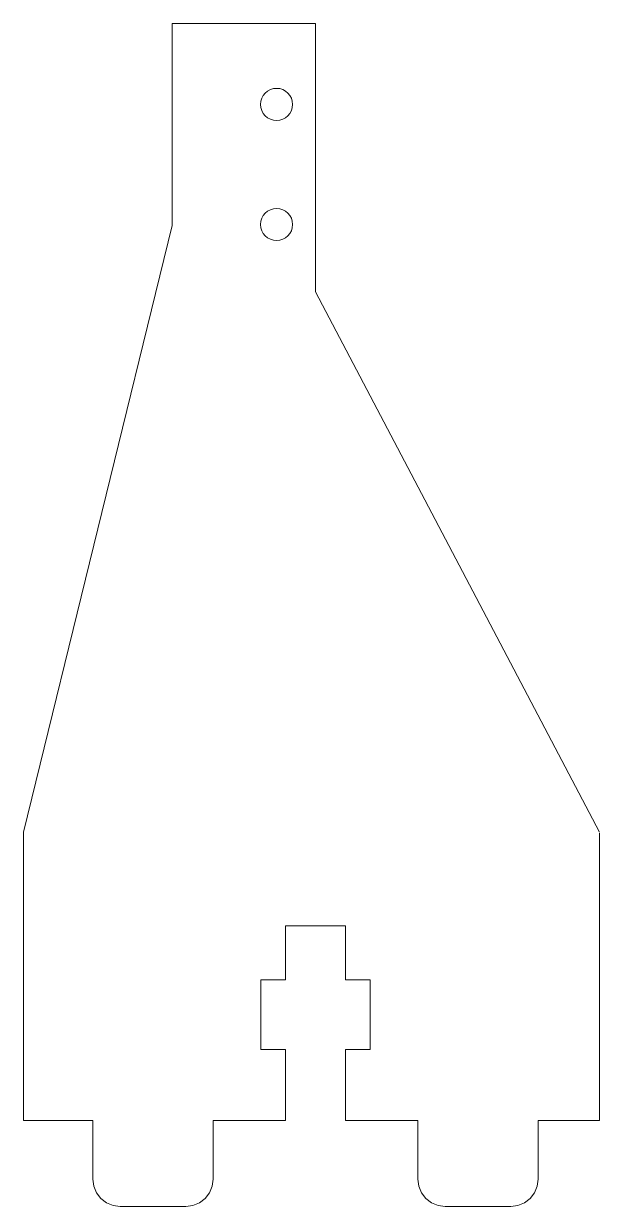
# Model space of a CAD drawing. Header units: millimetres. Extents: x -293.4 to -251.3, y 132 to 218.6.
import ezdxf

# ---------------------------------------------------------------- set-up
doc = ezdxf.new("R2010")
doc.units = ezdxf.units.MM
doc.header["$MEASUREMENT"] = 0

msp = doc.modelspace()

# ---------------------------------------------------------------- linework, layer by layer
at = {"lineweight": 9}
for points in [[(-282.5635, 218.5891), (-282.5635, 218.5891), (-272.0611, 218.5891), (-272.0611, 218.5891)], [(-282.5635, 203.8161), (-282.5635, 203.8161), (-282.5635, 218.5891), (-282.5635, 218.5891)], [(-272.0611, 218.5891), (-272.0611, 218.5891), (-272.0611, 198.9433), (-272.0611, 198.9433)], [(-293.4301, 159.3755), (-293.4301, 159.3755), (-282.5635, 203.8161), (-282.5635, 203.8161)], [(-272.0611, 198.9433), (-272.0611, 198.9433), (-251.2631, 159.3755), (-251.2631, 159.3755)], [(-293.4301, 159.3755), (-293.4301, 159.3755), (-293.4301, 138.2521), (-293.4301, 138.2521)], [(-251.2631, 138.2521), (-251.2631, 138.2521), (-251.2631, 159.2949), (-251.2631, 159.2949)], [(-274.2531, 152.506), (-274.2531, 152.506), (-274.2531, 148.556), (-274.2531, 148.556)], [(-269.8531, 152.506), (-269.8531, 152.506), (-274.2531, 152.506), (-274.2531, 152.506)], [(-269.8531, 148.556), (-269.8531, 148.556), (-269.8531, 152.506), (-269.8531, 152.506)], [(-274.2531, 148.556), (-274.2531, 148.556), (-276.0531, 148.556), (-276.0531, 148.556)], [(-276.0531, 148.556), (-276.0531, 148.556), (-276.0531, 143.456), (-276.0531, 143.456)], [(-268.0531, 148.556), (-268.0531, 148.556), (-269.8531, 148.556), (-269.8531, 148.556)], [(-268.0531, 143.456), (-268.0531, 143.456), (-268.0531, 148.556), (-268.0531, 148.556)], [(-276.0531, 143.456), (-276.0531, 143.456), (-274.2531, 143.456), (-274.2531, 143.456)], [(-274.2531, 143.456), (-274.2531, 143.456), (-274.2531, 138.2521), (-274.2531, 138.2521)], [(-269.8531, 143.456), (-269.8531, 143.456), (-268.0531, 143.456), (-268.0531, 143.456)], [(-269.8531, 138.2521), (-269.8531, 138.2521), (-269.8531, 143.456), (-269.8531, 143.456)], [(-288.3531, 138.2623), (-288.3531, 138.2623), (-293.4301, 138.2521), (-293.4301, 138.2521)], [(-288.3531, 138.2623), (-288.3531, 138.2623), (-288.3531, 133.9623), (-288.3531, 133.9623)], [(-279.5531, 133.9623), (-279.5531, 133.9623), (-279.5531, 138.2623), (-279.5531, 138.2623)], [(-274.2531, 138.2521), (-274.2531, 138.2521), (-279.5531, 138.2521), (-279.5531, 138.2521)], [(-264.5531, 138.2521), (-264.5531, 138.2521), (-269.8531, 138.2521), (-269.8531, 138.2521)], [(-264.5531, 138.2623), (-264.5531, 138.2623), (-264.5531, 133.9623), (-264.5531, 133.9623)], [(-255.7531, 133.9623), (-255.7531, 133.9623), (-255.7531, 138.2623), (-255.7531, 138.2623)], [(-251.2631, 138.2521), (-251.2631, 138.2521), (-255.7531, 138.2521), (-255.7531, 138.2521)], [(-288.3531, 133.9623), (-288.3531, 133.9623), (-288.2849, 133.4446), (-288.2849, 133.4446)], [(-288.2849, 133.4446), (-288.2849, 133.4446), (-288.0851, 132.9623), (-288.0851, 132.9623)], [(-279.6212, 133.4446), (-279.6212, 133.4446), (-279.821, 132.9623), (-279.821, 132.9623)], [(-279.5531, 133.9623), (-279.5531, 133.9623), (-279.6212, 133.4446), (-279.6212, 133.4446)], [(-264.5531, 133.9623), (-264.5531, 133.9623), (-264.4849, 133.4446), (-264.4849, 133.4446)], [(-264.4849, 133.4446), (-264.4849, 133.4446), (-264.2851, 132.9623), (-264.2851, 132.9623)], [(-255.8212, 133.4446), (-255.8212, 133.4446), (-256.021, 132.9623), (-256.021, 132.9623)], [(-255.7531, 133.9623), (-255.7531, 133.9623), (-255.8212, 133.4446), (-255.8212, 133.4446)], [(-288.0851, 132.9623), (-288.0851, 132.9623), (-287.7673, 132.5481), (-287.7673, 132.5481)], [(-287.7673, 132.5481), (-287.7673, 132.5481), (-287.3531, 132.2302), (-287.3531, 132.2302)], [(-280.1389, 132.5481), (-280.1389, 132.5481), (-280.5531, 132.2302), (-280.5531, 132.2302)], [(-279.821, 132.9623), (-279.821, 132.9623), (-280.1389, 132.5481), (-280.1389, 132.5481)], [(-264.2851, 132.9623), (-264.2851, 132.9623), (-263.9673, 132.5481), (-263.9673, 132.5481)], [(-263.9673, 132.5481), (-263.9673, 132.5481), (-263.5531, 132.2302), (-263.5531, 132.2302)], [(-256.3389, 132.5481), (-256.3389, 132.5481), (-256.7531, 132.2302), (-256.7531, 132.2302)], [(-256.021, 132.9623), (-256.021, 132.9623), (-256.3389, 132.5481), (-256.3389, 132.5481)], [(-287.3531, 132.2302), (-287.3531, 132.2302), (-286.8707, 132.0304), (-286.8707, 132.0304)], [(-286.8707, 132.0304), (-286.8707, 132.0304), (-286.3531, 131.9623), (-286.3531, 131.9623)], [(-286.3531, 131.9623), (-286.3531, 131.9623), (-281.5531, 131.9623), (-281.5531, 131.9623)], [(-281.0355, 132.0304), (-281.0355, 132.0304), (-281.5531, 131.9623), (-281.5531, 131.9623)], [(-280.5531, 132.2302), (-280.5531, 132.2302), (-281.0355, 132.0304), (-281.0355, 132.0304)], [(-263.5531, 132.2302), (-263.5531, 132.2302), (-263.0707, 132.0304), (-263.0707, 132.0304)], [(-263.0707, 132.0304), (-263.0707, 132.0304), (-262.5531, 131.9623), (-262.5531, 131.9623)], [(-262.5531, 131.9623), (-262.5531, 131.9623), (-257.7531, 131.9623), (-257.7531, 131.9623)], [(-257.2355, 132.0304), (-257.2355, 132.0304), (-257.7531, 131.9623), (-257.7531, 131.9623)], [(-256.7531, 132.2302), (-256.7531, 132.2302), (-257.2355, 132.0304), (-257.2355, 132.0304)]]:
    msp.add_open_spline(points, degree=3, dxfattribs=at)
for points in [[(-273.7285, 212.6765), (-273.7285, 213.3254), (-274.2546, 213.8515), (-274.9035, 213.8515), (-274.9035, 213.8515), (-275.5525, 213.8515), (-276.0785, 213.3254), (-276.0785, 212.6765), (-276.0785, 212.6765), (-276.0785, 212.0276), (-275.5525, 211.5015), (-274.9035, 211.5015), (-274.9035, 211.5015), (-274.2546, 211.5015), (-273.7285, 212.0276), (-273.7285, 212.6765)], [(-273.7285, 203.8765), (-273.7285, 204.5254), (-274.2546, 205.0515), (-274.9035, 205.0515), (-274.9035, 205.0515), (-275.5525, 205.0515), (-276.0785, 204.5254), (-276.0785, 203.8765), (-276.0785, 203.8765), (-276.0785, 203.2276), (-275.5525, 202.7015), (-274.9035, 202.7015), (-274.9035, 202.7015), (-274.2546, 202.7015), (-273.7285, 203.2276), (-273.7285, 203.8765)]]:
    msp.add_open_spline(points, degree=3, knots=[0, 0, 0, 0, 0.2, 0.2, 0.2, 0.2, 0.4, 0.4, 0.4, 0.4, 0.6, 0.6, 0.6, 0.6, 1, 1, 1, 1], dxfattribs=at)

doc.saveas('drawing.dxf')
